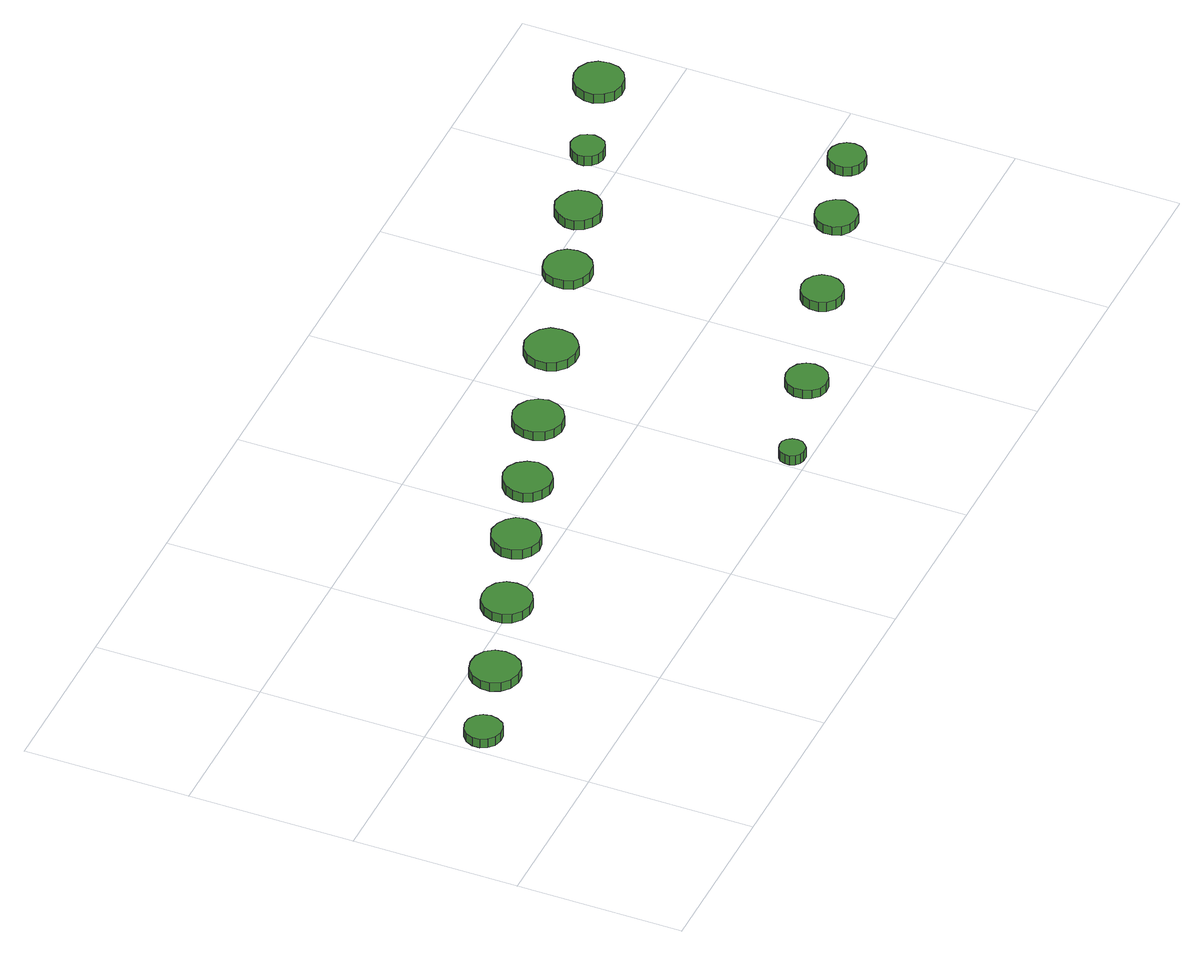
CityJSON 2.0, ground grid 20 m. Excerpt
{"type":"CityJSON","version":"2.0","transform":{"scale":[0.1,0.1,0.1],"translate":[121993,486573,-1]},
"CityObjects":{
"tree1":{"type":"SolitaryVegetationObject","attributes":{"function":"something"},"geometry":[{"type":"MultiSurface","lod":"1","boundaries":[[[0,1,2,3,4,5,6,7,8,9,10,11,12,13,14]],[[15,16,17,18,19,20,21,22,23,24,25,26,27,28,29]],[[0,29,28,1]],[[1,28,27,2]],[[2,27,26,3]],[[3,26,25,4]],[[4,25,24,5]],[[5,24,23,6]],[[6,23,22,7]],[[7,22,21,8]],[[8,21,20,9]],[[9,20,19,10]],[[10,19,18,11]],[[11,18,17,12]],[[12,17,16,13]],[[13,16,15,14]],[[14,15,29,0]]]}]},
"tree2":{"type":"SolitaryVegetationObject","attributes":{"function":"something"},"geometry":[{"type":"MultiSurface","lod":"1","boundaries":[[[30,31,32,33,34,35,36,37,38,39,40,41,42,43,44]],[[45,46,47,48,49,50,51,52,53,54,55,56,57,58,59]],[[30,59,58,31]],[[31,58,57,32]],[[32,57,56,33]],[[33,56,55,34]],[[34,55,54,35]],[[35,54,53,36]],[[36,53,52,37]],[[37,52,51,38]],[[38,51,50,39]],[[39,50,49,40]],[[40,49,48,41]],[[41,48,47,42]],[[42,47,46,43]],[[43,46,45,44]],[[44,45,59,30]]]}]},
"tree3":{"type":"SolitaryVegetationObject","attributes":{"function":"something"},"geometry":[{"type":"MultiSurface","lod":"1","boundaries":[[[60,61,62,63,64,65,66,67,68,69,70,71,72,73,74]],[[75,76,77,78,79,80,81,82,83,84,85,86,87,88,89]],[[60,89,88,61]],[[61,88,87,62]],[[62,87,86,63]],[[63,86,85,64]],[[64,85,84,65]],[[65,84,83,66]],[[66,83,82,67]],[[67,82,81,68]],[[68,81,80,69]],[[69,80,79,70]],[[70,79,78,71]],[[71,78,77,72]],[[72,77,76,73]],[[73,76,75,74]],[[74,75,89,60]]]}]},
"tree4":{"type":"SolitaryVegetationObject","attributes":{"function":"something"},"geometry":[{"type":"MultiSurface","lod":"1","boundaries":[[[90,91,92,93,94,95,96,97,98,99,100,101,102,103,104]],[[105,106,107,108,109,110,111,112,113,114,115,116,117,118,119]],[[90,119,118,91]],[[91,118,117,92]],[[92,117,116,93]],[[93,116,115,94]],[[94,115,114,95]],[[95,114,113,96]],[[96,113,112,97]],[[97,112,111,98]],[[98,111,110,99]],[[99,110,109,100]],[[100,109,108,101]],[[101,108,107,102]],[[102,107,106,103]],[[103,106,105,104]],[[104,105,119,90]]]}]},
"tree5":{"type":"SolitaryVegetationObject","attributes":{"function":"something"},"geometry":[{"type":"MultiSurface","lod":"1","boundaries":[[[120,121,122,123,124,125,126,127,128,129,130,131,132,133,134]],[[135,136,137,138,139,140,141,142,143,144,145,146,147,148,149]],[[120,149,148,121]],[[121,148,147,122]],[[122,147,146,123]],[[123,146,145,124]],[[124,145,144,125]],[[125,144,143,126]],[[126,143,142,127]],[[127,142,141,128]],[[128,141,140,129]],[[129,140,139,130]],[[130,139,138,131]],[[131,138,137,132]],[[132,137,136,133]],[[133,136,135,134]],[[134,135,149,120]]]}]},
"tree6":{"type":"SolitaryVegetationObject","attributes":{"function":"something"},"geometry":[{"type":"MultiSurface","lod":"1","boundaries":[[[150,151,152,153,154,155,156,157,158,159,160,161,162,163,164]],[[165,166,167,168,169,170,171,172,173,174,175,176,177,178,179]],[[150,179,178,151]],[[151,178,177,152]],[[152,177,176,153]],[[153,176,175,154]],[[154,175,174,155]],[[155,174,173,156]],[[156,173,172,157]],[[157,172,171,158]],[[158,171,170,159]],[[159,170,169,160]],[[160,169,168,161]],[[161,168,167,162]],[[162,167,166,163]],[[163,166,165,164]],[[164,165,179,150]]]}]},
"tree7":{"type":"SolitaryVegetationObject","attributes":{"function":"something"},"geometry":[{"type":"MultiSurface","lod":"1","boundaries":[[[180,181,182,183,184,185,186,187,188,189,190,191,192,193,194]],[[195,196,197,198,199,200,201,202,203,204,205,206,207,208,209]],[[180,209,208,181]],[[181,208,207,182]],[[182,207,206,183]],[[183,206,205,184]],[[184,205,204,185]],[[185,204,203,186]],[[186,203,202,187]],[[187,202,201,188]],[[188,201,200,189]],[[189,200,199,190]],[[190,199,198,191]],[[191,198,197,192]],[[192,197,196,193]],[[193,196,195,194]],[[194,195,209,180]]]}]},
"tree8":{"type":"SolitaryVegetationObject","attributes":{"function":"something"},"geometry":[{"type":"MultiSurface","lod":"1","boundaries":[[[210,211,212,213,214,215,216,217,218,219,220,221,222,223,224]],[[225,226,227,228,229,230,231,232,233,234,235,236,237,238,239]],[[210,239,238,211]],[[211,238,237,212]],[[212,237,236,213]],[[213,236,235,214]],[[214,235,234,215]],[[215,234,233,216]],[[216,233,232,217]],[[217,232,231,218]],[[218,231,230,219]],[[219,230,229,220]],[[220,229,228,221]],[[221,228,227,222]],[[222,227,226,223]],[[223,226,225,224]],[[224,225,239,210]]]}]},
"tree9":{"type":"SolitaryVegetationObject","attributes":{"function":"something"},"geometry":[{"type":"MultiSurface","lod":"1","boundaries":[[[240,241,242,243,244,245,246,247,248,249,250,251,252,253,254]],[[255,256,257,258,259,260,261,262,263,264,265,266,267,268,269]],[[240,269,268,241]],[[241,268,267,242]],[[242,267,266,243]],[[243,266,265,244]],[[244,265,264,245]],[[245,264,263,246]],[[246,263,262,247]],[[247,262,261,248]],[[248,261,260,249]],[[249,260,259,250]],[[250,259,258,251]],[[251,258,257,252]],[[252,257,256,253]],[[253,256,255,254]],[[254,255,269,240]]]}]},
"tree10":{"type":"SolitaryVegetationObject","attributes":{"function":"something"},"geometry":[{"type":"MultiSurface","lod":"1","boundaries":[[[270,271,272,273,274,275,276,277,278,279,280,281,282,283,284]],[[285,286,287,288,289,290,291,292,293,294,295,296,297,298,299]],[[270,299,298,271]],[[271,298,297,272]],[[272,297,296,273]],[[273,296,295,274]],[[274,295,294,275]],[[275,294,293,276]],[[276,293,292,277]],[[277,292,291,278]],[[278,291,290,279]],[[279,290,289,280]],[[280,289,288,281]],[[281,288,287,282]],[[282,287,286,283]],[[283,286,285,284]],[[284,285,299,270]]]}]},
"tree11":{"type":"SolitaryVegetationObject","attributes":{"function":"something"},"geometry":[{"type":"MultiSurface","lod":"1","boundaries":[[[300,301,302,303,304,305,306,307,308,309,310,311,312,313,314]],[[315,316,317,318,319,320,321,322,323,324,325,326,327,328,329]],[[300,329,328,301]],[[301,328,327,302]],[[302,327,326,303]],[[303,326,325,304]],[[304,325,324,305]],[[305,324,323,306]],[[306,323,322,307]],[[307,322,321,308]],[[308,321,320,309]],[[309,320,319,310]],[[310,319,318,311]],[[311,318,317,312]],[[312,317,316,313]],[[313,316,315,314]],[[314,315,329,300]]]}]},
"tree12":{"type":"SolitaryVegetationObject","attributes":{"function":"something"},"geometry":[{"type":"MultiSurface","lod":"1","boundaries":[[[330,331,332,333,334,335,336,337,338,339,340,341,342,343,344]],[[345,346,347,348,349,350,351,352,353,354,355,356,357,358,359]],[[330,359,358,331]],[[331,358,357,332]],[[332,357,356,333]],[[333,356,355,334]],[[334,355,354,335]],[[335,354,353,336]],[[336,353,352,337]],[[337,352,351,338]],[[338,351,350,339]],[[339,350,349,340]],[[340,349,348,341]],[[341,348,347,342]],[[342,347,346,343]],[[343,346,345,344]],[[344,345,359,330]]]}]},
"tree13":{"type":"SolitaryVegetationObject","attributes":{"function":"something"},"geometry":[{"type":"MultiSurface","lod":"1","boundaries":[[[360,361,362,363,364,365,366,367,368,369,370,371,372,373,374]],[[375,376,377,378,379,380,381,382,383,384,385,386,387,388,389]],[[360,389,388,361]],[[361,388,387,362]],[[362,387,386,363]],[[363,386,385,364]],[[364,385,384,365]],[[365,384,383,366]],[[366,383,382,367]],[[367,382,381,368]],[[368,381,380,369]],[[369,380,379,370]],[[370,379,378,371]],[[371,378,377,372]],[[372,377,376,373]],[[373,376,375,374]],[[374,375,389,360]]]}]},
"tree14":{"type":"SolitaryVegetationObject","attributes":{"function":"something"},"geometry":[{"type":"MultiSurface","lod":"1","boundaries":[[[390,391,392,393,394,395,396,397,398,399,400,401,402,403,404]],[[405,406,407,408,409,410,411,412,413,414,415,416,417,418,419]],[[390,419,418,391]],[[391,418,417,392]],[[392,417,416,393]],[[393,416,415,394]],[[394,415,414,395]],[[395,414,413,396]],[[396,413,412,397]],[[397,412,411,398]],[[398,411,410,399]],[[399,410,409,400]],[[400,409,408,401]],[[401,408,407,402]],[[402,407,406,403]],[[403,406,405,404]],[[404,405,419,390]]]}]},
"tree15":{"type":"SolitaryVegetationObject","attributes":{"function":"something"},"geometry":[{"type":"MultiSurface","lod":"1","boundaries":[[[420,421,422,423,424,425,426,427,428,429,430,431,432,433,434]],[[435,436,437,438,439,440,441,442,443,444,445,446,447,448,449]],[[420,449,448,421]],[[421,448,447,422]],[[422,447,446,423]],[[423,446,445,424]],[[424,445,444,425]],[[425,444,443,426]],[[426,443,442,427]],[[427,442,441,428]],[[428,441,440,429]],[[429,440,439,430]],[[430,439,438,431]],[[431,438,437,432]],[[432,437,436,433]],[[433,436,435,434]],[[434,435,449,420]]]}]},
"tree16":{"type":"SolitaryVegetationObject","attributes":{"function":"something"},"geometry":[{"type":"MultiSurface","lod":"1","boundaries":[[[450,451,452,453,454,455,456,457,458,459,460,461,462,463,464]],[[465,466,467,468,469,470,471,472,473,474,475,476,477,478,479]],[[450,479,478,451]],[[451,478,477,452]],[[452,477,476,453]],[[453,476,475,454]],[[454,475,474,455]],[[455,474,473,456]],[[456,473,472,457]],[[457,472,471,458]],[[458,471,470,459]],[[459,470,469,460]],[[460,469,468,461]],[[461,468,467,462]],[[462,467,466,463]],[[463,466,465,464]],[[464,465,479,450]]]}]}
},
"vertices":[
[52,141,17],[50,150,17],[45,157,17],[37,162,17],[28,163,17],[19,160,17],[12,154,17],[8,145,17],[8,136,17],[12,128,17],[19,122,17],[28,119,17],[37,120,17],[45,124,17],[50,132,17],[50,132,5],[45,124,5],[37,120,5],[28,119,5],[19,122,5],[12,128,5],[8,136,5],[8,145,5],[12,154,5],[19,160,5],[28,163,5],[37,162,5],[45,157,5],[50,150,5],[52,141,5],
[162,171,17],[160,183,17],[153,193,17],[142,199,17],[130,200,17],[118,197,17],[109,188,17],[104,177,17],[104,165,17],[109,154,17],[118,146,17],[130,142,17],[142,143,17],[153,149,17],[160,159,17],[160,159,5],[153,149,5],[142,143,5],[130,142,5],[118,146,5],[109,154,5],[104,165,5],[104,177,5],[109,188,5],[118,197,5],[130,200,5],[142,199,5],[153,193,5],[160,183,5],[162,171,5],
[278,207,17],[276,219,17],[269,229,17],[258,235,17],[246,236,17],[234,233,17],[225,224,17],[220,213,17],[220,201,17],[225,190,17],[234,182,17],[246,178,17],[258,179,17],[269,185,17],[276,195,17],[276,195,5],[269,185,5],[258,179,5],[246,178,5],[234,182,5],[225,190,5],[220,201,5],[220,213,5],[225,224,5],[234,233,5],[246,236,5],[258,235,5],[269,229,5],[276,219,5],[278,207,5],
[385,242,18],[383,254,18],[375,263,18],[365,269,18],[353,271,18],[342,267,18],[333,259,18],[328,248,18],[328,236,18],[333,225,18],[342,217,18],[353,213,18],[365,215,18],[375,221,18],[383,230,18],[383,230,5],[375,221,5],[365,215,5],[353,213,5],[342,217,5],[333,225,5],[328,236,5],[328,248,5],[333,259,5],[342,267,5],[353,271,5],[365,269,5],[375,263,5],[383,254,5],[385,242,5],
[482,270,18],[479,282,18],[472,292,18],[462,298,18],[450,299,18],[439,295,18],[430,287,18],[425,276,18],[425,264,18],[430,254,18],[439,246,18],[450,242,18],[462,243,18],[472,249,18],[479,259,18],[479,259,5],[472,249,5],[462,243,5],[450,242,5],[439,246,5],[430,254,5],[425,264,5],[425,276,5],[430,287,5],[439,295,5],[450,299,5],[462,298,5],[472,292,5],[479,282,5],[482,270,5],
[634,20,18],[633,26,18],[629,32,18],[624,35,18],[617,35,18],[611,33,18],[606,29,18],[604,23,18],[604,17,18],[606,11,18],[611,7,18],[617,5,18],[624,5,18],[629,9,18],[633,14,18],[633,14,5],[629,9,5],[624,5,5],[617,5,5],[611,7,5],[606,11,5],[604,17,5],[604,23,5],[606,29,5],[611,33,5],[617,35,5],[624,35,5],[629,32,5],[633,26,5],[634,20,5],
[589,303,17],[586,315,17],[579,325,17],[568,331,17],[556,333,17],[544,329,17],[535,321,17],[530,309,17],[530,297,17],[535,285,17],[544,277,17],[556,273,17],[568,275,17],[579,281,17],[586,291,17],[586,291,5],[579,281,5],[568,275,5],[556,273,5],[544,277,5],[535,285,5],[530,297,5],[530,309,5],[535,321,5],[544,329,5],[556,333,5],[568,331,5],[579,325,5],[586,315,5],[589,303,5],
[764,55,18],[762,65,18],[756,73,18],[747,78,18],[737,79,18],[727,76,18],[720,69,18],[716,60,18],[716,50,18],[720,40,18],[727,33,18],[737,30,18],[747,31,18],[756,36,18],[762,45,18],[762,45,6],[756,36,6],[747,31,6],[737,30,6],[727,33,6],[720,40,6],[716,50,6],[716,60,6],[720,69,6],[727,76,6],[737,79,6],[747,78,6],[756,73,6],[762,65,6],[764,55,6],
[709,339,17],[707,352,17],[699,362,17],[688,368,17],[675,370,17],[663,366,17],[653,357,17],[648,345,17],[648,332,17],[653,321,17],[663,312,17],[675,308,17],[688,309,17],[699,316,17],[707,326,17],[707,326,5],[699,316,5],[688,309,5],[675,308,5],[663,312,5],[653,321,5],[648,332,5],[648,345,5],[653,357,5],[663,366,5],[675,370,5],[688,368,5],[699,362,5],[707,352,5],[709,339,5],
[914,101,18],[912,111,18],[906,119,18],[897,124,18],[887,125,18],[877,122,18],[869,115,18],[865,106,18],[865,95,18],[869,86,18],[877,79,18],[887,76,18],[897,77,18],[906,82,18],[912,91,18],[912,91,5],[906,82,5],[897,77,5],[887,76,5],[877,79,5],[869,86,5],[865,95,5],[865,106,5],[869,115,5],[877,122,5],[887,125,5],[897,124,5],[906,119,5],[912,111,5],[914,101,5],
[844,378,17],[842,390,17],[835,399,17],[825,405,17],[813,406,17],[802,403,17],[793,395,17],[789,384,17],[789,372,17],[793,361,17],[802,354,17],[813,350,17],[825,351,17],[835,357,17],[842,367,17],[842,367,5],[835,357,5],[825,351,5],[813,350,5],[802,354,5],[793,361,5],[789,372,5],[789,384,5],[793,395,5],[802,403,5],[813,406,5],[825,405,5],[835,399,5],[842,390,5],[844,378,5],
[941,407,20],[939,419,20],[932,428,20],[922,433,20],[911,435,20],[900,431,20],[892,423,20],[887,413,20],[887,402,20],[892,391,20],[900,384,20],[911,380,20],[922,382,20],[932,387,20],[939,396,20],[939,396,7],[932,387,7],[922,382,7],[911,380,7],[900,384,7],[892,391,7],[887,402,7],[887,413,7],[892,423,7],[900,431,7],[911,435,7],[922,433,7],[932,428,7],[939,419,7],[941,407,7],
[1044,140,17],[1041,150,17],[1035,158,17],[1027,163,17],[1016,164,17],[1007,161,17],[999,154,17],[995,145,17],[995,135,17],[999,125,17],[1007,118,17],[1016,115,17],[1027,116,17],[1035,121,17],[1041,130,17],[1041,130,5],[1035,121,5],[1027,116,5],[1016,115,5],[1007,118,5],[999,125,5],[995,135,5],[995,145,5],[999,154,5],[1007,161,5],[1016,164,5],[1027,163,5],[1035,158,5],[1041,150,5],[1044,140,5],
[1032,439,23],[1030,447,23],[1026,454,23],[1018,458,23],[1010,459,23],[1002,456,23],[996,451,23],[992,443,23],[992,435,23],[996,427,23],[1002,422,23],[1010,419,23],[1018,420,23],[1026,424,23],[1030,431,23],[1030,431,10],[1026,424,10],[1018,420,10],[1010,419,10],[1002,422,10],[996,427,10],[992,435,10],[992,443,10],[996,451,10],[1002,456,10],[1010,459,10],[1018,458,10],[1026,454,10],[1030,447,10],[1032,439,10],
[1139,169,18],[1137,178,18],[1132,185,18],[1124,190,18],[1115,191,18],[1106,188,18],[1100,182,18],[1096,174,18],[1096,165,18],[1100,156,18],[1106,150,18],[1115,147,18],[1124,148,18],[1132,153,18],[1137,160,18],[1137,160,5],[1132,153,5],[1124,148,5],[1115,147,5],[1106,150,5],[1100,156,5],[1096,165,5],[1096,174,5],[1100,182,5],[1106,188,5],[1115,191,5],[1124,190,5],[1132,185,5],[1137,178,5],[1139,169,5],
[1151,473,27],[1149,485,27],[1142,495,27],[1131,501,27],[1119,502,27],[1107,498,27],[1098,490,27],[1093,479,27],[1093,467,27],[1098,456,27],[1107,447,27],[1119,444,27],[1131,445,27],[1142,451,27],[1149,461,27],[1149,461,14],[1142,451,14],[1131,445,14],[1119,444,14],[1107,447,14],[1098,456,14],[1093,467,14],[1093,479,14],[1098,490,14],[1107,498,14],[1119,502,14],[1131,501,14],[1142,495,14],[1149,485,14],[1151,473,14]
]}
